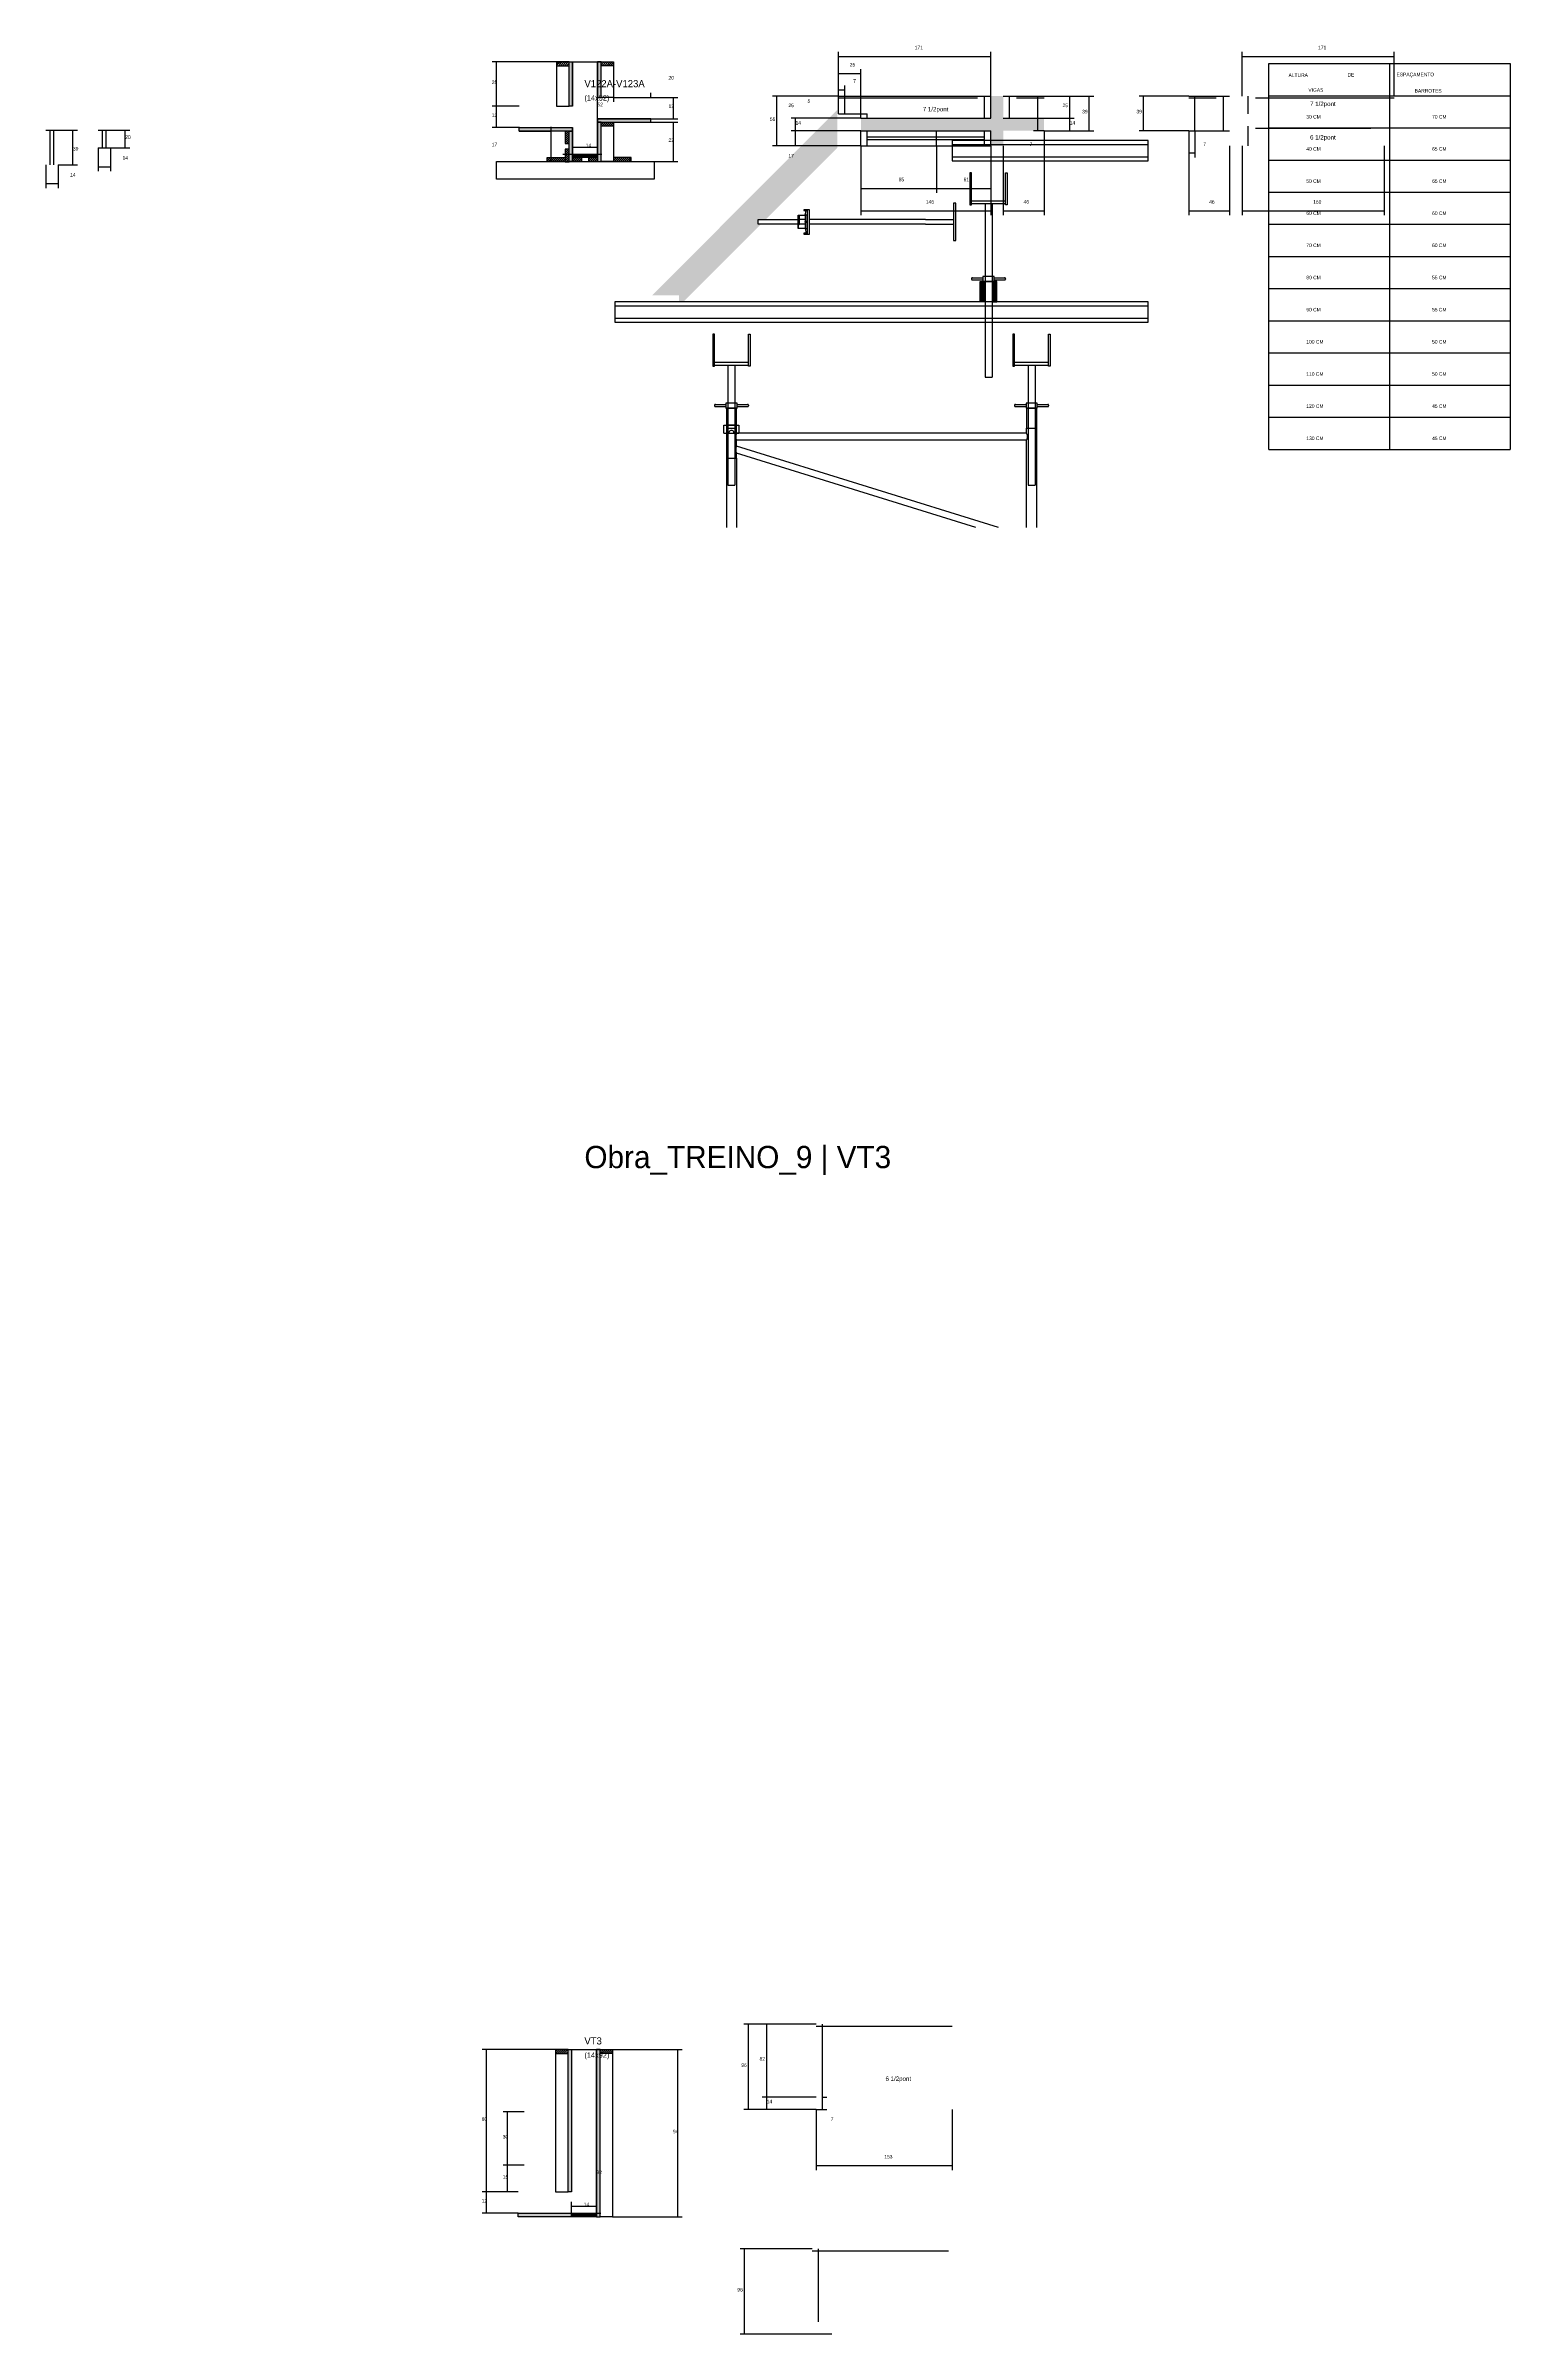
# Model space of a CAD drawing. Header units: metres. Extents: x -2848 to 21926, y -45195 to 1016.
# Drawn here: x 12194 to 13841, y -44321 to -41748 of the extents above; entities that cross this region are included whole.
import ezdxf

# ---------------------------------------------------------------- set-up
doc = ezdxf.new("R2010")
doc.units = ezdxf.units.M
for name, color, linetype in [('BARRA DE ANCORAGEM', 7, 'Continuous'), ('COTA', 4, 'Continuous'), ('Cota Seção (2x)', 4, 'Continuous'), ('Demarcação 2', 254, 'Continuous'), ('Escoras', 2, 'Continuous'), ('Forcador', 251, 'Continuous'), ('GARFOS', 7, 'Continuous'), ('Hachura', 253, 'Continuous'), ('LABEL_ID', 3, 'Continuous'), ('Madeira', 126, 'Continuous'), ('NOMENCLATURA', 7, 'Continuous'), ('Painéis', 200, 'Continuous'), ('Perfil Metálico', 251, 'Continuous'), ('SARR_2.2x7', 40, 'Continuous'), ('SARR_EDITAR', 141, 'Continuous'), ('Texto Seção', 7, 'Continuous')]:
    doc.layers.add(name, color=color, linetype=linetype)

msp = doc.modelspace()

# ---------------------------------------------------------------- hatches: boundary and pattern name
at = {"layer": 'COTA'}
h = msp.add_hatch(dxfattribs=at)
h.set_pattern_fill('AR-CONC', scale=0.03)
h.paths.add_polyline_path([(13110.9, -41829.9), (13110.9, -41843.9), (13256.9, -41843.9), (13256.9, -41860.9), (13270.9, -41860.9), (13270.9, -41843.9), (13316.9, -41843.9), (13316.9, -41829.9), (13270.9, -41829.9), (13270.9, -41804.9), (13256.9, -41804.9), (13256.9, -41829.9)])
at = {"layer": 'Demarcação 2'}
h = msp.add_hatch(color=8, dxfattribs=at)
h.dxf.hatch_style = 1
h.paths.add_polyline_path([(13084.6, -41862.8), (13084.6, -41820.3), (12876.2, -42028.8), (12906.2, -42028.8), (12906.2, -42036.3), (12911.1, -42036.3), (12998.9, -41948.6), (12995.2, -41948.6), (12995.2, -41944.1), (13003.3, -41944.1)])
at = {"layer": 'Hachura'}
h = msp.add_hatch(dxfattribs=at)
h.set_pattern_fill('ANSI31', scale=0.5)
h.paths.add_polyline_path([(12782.7, -41770.8), (12782.7, -41766.4), (12782.7, -41766.4), (12768.7, -41766.4), (12768.7, -41766.4), (12768.7, -41770.8), (12768.7, -41770.8), (12782.7, -41770.8)])
h = msp.add_hatch(color=8, dxfattribs=at)
h.dxf.hatch_style = 1
h.paths.add_polyline_path([(12782.7, -41766.4), (12786.7, -41766.4), (12786.7, -41816.4), (12782.7, -41816.4)])
h = msp.add_hatch(color=8, dxfattribs=at)
h.dxf.hatch_style = 1
h.paths.add_polyline_path([(12818.7, -41766.4), (12814.7, -41766.4), (12814.7, -41766.4), (12814.7, -41806.4), (12814.7, -41806.4), (12818.7, -41806.4), (12818.7, -41806.4), (12818.7, -41766.4)])
h = msp.add_hatch(dxfattribs=at)
h.set_pattern_fill('ANSI31', scale=0.5)
h.paths.add_polyline_path([(12818.7, -41770.8), (12818.7, -41766.4), (12818.7, -41766.4), (12832.7, -41766.4), (12832.7, -41766.4), (12832.7, -41770.8), (12832.7, -41770.8), (12818.7, -41770.8)])
h = msp.add_hatch(color=8, dxfattribs=at)
h.dxf.hatch_style = 1
h.paths.add_polyline_path([(12726.7, -41844.4), (12726.7, -41840.4), (12726.7, -41840.4), (12786.7, -41840.4), (12786.7, -41840.4), (12786.7, -41844.4), (12786.7, -41844.4), (12726.7, -41844.4)])
h = msp.add_hatch(dxfattribs=at)
h.set_pattern_fill('ANSI31', scale=0.5)
h.paths.add_polyline_path([(12778.3, -41858.4), (12782.7, -41858.4), (12782.7, -41858.4), (12782.7, -41844.4), (12782.7, -41844.4), (12778.3, -41844.4), (12778.3, -41844.4), (12778.3, -41858.4)])
h = msp.add_hatch(color=8, dxfattribs=at)
h.dxf.hatch_style = 1
h.paths.add_polyline_path([(12782.7, -41844.4), (12786.7, -41844.4), (12786.7, -41870.4), (12786.7, -41878.4), (12782.7, -41878.4)])
h = msp.add_hatch(color=8, dxfattribs=at)
h.dxf.hatch_style = 1
h.paths.add_polyline_path([(12874.7, -41834.4), (12874.7, -41830.4), (12874.7, -41830.4), (12814.7, -41830.4), (12814.7, -41830.4), (12814.7, -41834.4), (12814.7, -41834.4), (12874.7, -41834.4)])
h = msp.add_hatch(color=8, dxfattribs=at)
h.dxf.hatch_style = 1
h.paths.add_polyline_path([(12818.7, -41834.4), (12814.7, -41834.4), (12814.7, -41834.4), (12814.7, -41870.4), (12814.7, -41870.4), (12814.7, -41878.4), (12814.7, -41878.4), (12818.7, -41878.4), (12818.7, -41878.4), (12818.7, -41834.4)])
h = msp.add_hatch(dxfattribs=at)
h.set_pattern_fill('ANSI31', scale=0.5)
h.paths.add_polyline_path([(12818.7, -41838.8), (12818.7, -41834.4), (12818.7, -41834.4), (12832.7, -41834.4), (12832.7, -41834.4), (12832.7, -41838.8), (12832.7, -41838.8), (12818.7, -41838.8)])
h = msp.add_hatch(dxfattribs=at)
h.set_pattern_fill('ANSI31', scale=0.5)
h.paths.add_polyline_path([(12758.3, -41878.4), (12758.3, -41874), (12758.3, -41874), (12778.3, -41874), (12778.3, -41874), (12778.3, -41878.4), (12778.3, -41878.4), (12758.3, -41878.4)])
h = msp.add_hatch(dxfattribs=at)
h.set_pattern_fill('ANSI31', scale=0.5)
h.paths.add_polyline_path([(12778.3, -41878.7), (12782.7, -41878.7), (12782.7, -41878.7), (12782.7, -41864.7), (12782.7, -41864.7), (12778.3, -41864.7), (12778.3, -41864.7), (12778.3, -41878.7)])
h = msp.add_hatch(color=8, dxfattribs=at)
h.dxf.hatch_style = 1
h.paths.add_polyline_path([(12786.7, -41874), (12786.7, -41870.4), (12786.7, -41870.4), (12814.7, -41870.4), (12814.7, -41870.4), (12814.7, -41874), (12814.7, -41874), (12786.7, -41874)])
h = msp.add_hatch(dxfattribs=at)
h.set_pattern_fill('ANSI31', scale=0.5)
h.paths.add_polyline_path([(12786.7, -41878.4), (12786.7, -41874), (12786.7, -41874), (12796.7, -41874), (12796.7, -41874), (12796.7, -41878.4), (12796.7, -41878.4), (12786.7, -41878.4)])
h = msp.add_hatch(dxfattribs=at)
h.set_pattern_fill('ANSI31', scale=0.5)
h.paths.add_polyline_path([(12814.7, -41878.4), (12814.7, -41874), (12814.7, -41874), (12804.7, -41874), (12804.7, -41874), (12804.7, -41878.4), (12804.7, -41878.4), (12814.7, -41878.4)])
h = msp.add_hatch(dxfattribs=at)
h.set_pattern_fill('ANSI31', scale=0.5)
h.paths.add_polyline_path([(12852.7, -41878.4), (12852.7, -41874), (12852.7, -41874), (12832.7, -41874), (12832.7, -41874), (12832.7, -41878.4), (12832.7, -41878.4), (12852.7, -41878.4)])
h = msp.add_hatch(dxfattribs=at)
h.set_pattern_fill('ANSI31', scale=0.5)
h.paths.add_polyline_path([(12781.6, -44005.2), (12781.6, -44000.8), (12781.6, -44000.8), (12767.6, -44000.8), (12767.6, -44000.8), (12767.6, -44005.2), (12767.6, -44005.2), (12781.6, -44005.2)])
h = msp.add_hatch(color=8, dxfattribs=at)
h.dxf.hatch_style = 1
h.paths.add_polyline_path([(12781.6, -44000.8), (12785.6, -44000.8), (12785.6, -44000.8), (12785.6, -44160.8), (12785.6, -44160.8), (12781.6, -44160.8), (12781.6, -44160.8), (12781.6, -44000.8)])
h = msp.add_hatch(color=8, dxfattribs=at)
h.dxf.hatch_style = 1
h.paths.add_polyline_path([(12813.6, -44000.8), (12817.6, -44000.8), (12817.6, -44000.8), (12817.6, -44188.8), (12817.6, -44188.8), (12813.6, -44188.8), (12813.6, -44188.8), (12813.6, -44000.8)])
h = msp.add_hatch(dxfattribs=at)
h.set_pattern_fill('ANSI31', scale=0.5)
h.paths.add_polyline_path([(12817.6, -44005.2), (12817.6, -44000.8), (12817.6, -44000.8), (12831.6, -44000.8), (12831.6, -44000.8), (12831.6, -44005.2), (12831.6, -44005.2), (12817.6, -44005.2)])
h = msp.add_hatch(color=8, dxfattribs=at)
h.dxf.hatch_style = 1
h.paths.add_polyline_path([(12725.6, -44188.8), (12725.6, -44184.8), (12725.6, -44184.8), (12785.6, -44184.8), (12785.6, -44184.8), (12785.6, -44188.8), (12785.6, -44188.8), (12725.6, -44188.8)])
h = msp.add_hatch(color=8, dxfattribs=at)
h.dxf.hatch_style = 1
h.paths.add_polyline_path([(12785.6, -44188.8), (12785.6, -44184.8), (12785.6, -44184.8), (12813.6, -44184.8), (12813.6, -44184.8), (12813.6, -44188.8), (12813.6, -44188.8), (12785.6, -44188.8)])
at = {"layer": 'Perfil Metálico'}
h = msp.add_hatch(color=8, dxfattribs=at)
h.dxf.hatch_style = 1
h.paths.add_polyline_path([(13245, -42036.3), (13249.5, -42036.3), (13249.5, -42013.5), (13245, -42013.5)])
h = msp.add_hatch(color=8, dxfattribs=at)
h.dxf.hatch_style = 1
h.paths.add_polyline_path([(13259.4, -42036.3), (13263.9, -42036.3), (13263.9, -42013.5), (13259.4, -42013.5)])

# ---------------------------------------------------------------- linework, layer by layer
at = {"layer": 'BARRA DE ANCORAGEM'}
for p, q in [((13040.4, -41950.4), (13040.2, -41950.9)), ((13040.2, -41950.9), (13040.2, -41951.4)), ((13040.2, -41951.4), (13040.2, -41952)), ((13040.2, -41952), (13040.4, -41952.5)), ((13040.7, -41949.9), (13040.4, -41950.4)), ((13040.4, -41952.5), (13040.7, -41952.9)), ((13041, -41949.5), (13040.7, -41949.9)), ((13040.7, -41952.9), (13041, -41953.3)), ((13041.5, -41949.2), (13041, -41949.5)), ((13041, -41953.3), (13041.5, -41953.6)), ((13041.9, -41949), (13041.5, -41949.2)), ((13041.5, -41953.6), (13041.9, -41953.9)), ((13048.1, -41938.8), (13049.2, -41933.5)), ((13048.1, -41953.9), (13049.2, -41959.2)), ((13050.4, -41932.7), (13050.4, -41960)), ((13084.6, -41943.7), (13053.1, -41943.7)), ((13084.6, -41949), (13053.1, -41949)), ((13183.6, -41943.7), (13084.6, -41943.7)), ((13183.6, -41949), (13084.6, -41949)), ((13183.6, -41943.7), (13215.2, -41943.7)), ((13183.6, -41949), (13215.2, -41949))]:
    msp.add_line(p, q, dxfattribs=at)
for points in [[(13217.6, -41967.2), (13217.6, -41925.5), (13215.2, -41925.5), (13215.2, -41967.2)], [(13040.2, -41944.1), (12995.2, -41944.1), (12995.2, -41948.6), (13040.2, -41948.6)], [(13050.4, -41932.7), (13046.8, -41932.7), (13046.8, -41933.5), (13050.4, -41933.5)], [(13050.4, -41938.8), (13048.1, -41938.8), (13048.1, -41953.9), (13050.4, -41953.9)], [(13053.1, -41960), (13053.1, -41932.7), (13050.4, -41932.7), (13050.4, -41960)], [(13050.4, -41959.2), (13046.8, -41959.2), (13046.8, -41960), (13050.4, -41960)]]:
    msp.add_lwpolyline(points, close=True, dxfattribs=at)
for points in [[(13048.1, -41953.9), (13040.2, -41953.9), (13040.2, -41938.8), (13048.1, -41938.8)], [(13048.1, -41943.7), (13041.9, -41943.7), (13041.9, -41938.8)], [(13048.1, -41949), (13041.9, -41949), (13041.9, -41943.7)], [(13048.1, -41946.8), (13050.4, -41946.8), (13050.4, -41945.9), (13048.1, -41945.9), (13048.1, -41946.8), (13048.1, -41945.9)]]:
    msp.add_lwpolyline(points, dxfattribs=at)
at = {"layer": 'COTA'}
for p, q in [((12768.7, -41766.4), (12696.3, -41766.4)), ((12701.3, -41816.4), (12701.3, -41766.4)), ((12832.7, -41766.4), (12832.7, -41811.4)), ((13085.9, -41804.9), (13085.9, -41755.4)), ((13085.9, -41760.4), (13256.9, -41760.4)), ((13256.9, -41804.9), (13256.9, -41755.4)), ((13539.5, -41804.9), (13539.5, -41755.4)), ((13539.5, -41760.4), (13710.5, -41760.4)), ((13710.5, -41804.9), (13710.5, -41755.4)), ((13085.9, -41804.9), (13085.9, -41774.7)), ((13085.9, -41779.7), (13110.9, -41779.7)), ((13085.9, -41804.9), (13085.9, -41792.9)), ((13085.9, -41797.9), (13092.9, -41797.9)), ((13092.9, -41804.9), (13092.9, -41792.9)), ((13110.9, -41824.9), (13110.9, -41774.7)), ((12726.7, -41816.4), (12696.3, -41816.4)), ((12726.7, -41816.4), (12696.3, -41816.4)), ((12701.3, -41840.4), (12701.3, -41816.4)), ((12832.7, -41806.4), (12874.7, -41806.4)), ((12874.7, -41806.4), (12874.7, -41801.4)), ((12874.7, -41806.4), (12905.1, -41806.4)), ((12900.1, -41830.4), (12900.1, -41806.4)), ((13085.9, -41804.9), (13011.5, -41804.9)), ((13016.5, -41860.9), (13016.5, -41804.9)), ((13085.9, -41804.9), (13085.9, -41799.9)), ((13085.9, -41804.9), (13110.9, -41804.9)), ((13085.9, -41824.9), (13085.9, -41819.9)), ((13085.9, -41824.9), (13110.9, -41824.9)), ((13110.9, -41829.9), (13110.9, -41799.9)), ((13110.9, -41829.9), (13110.9, -41819.9)), ((13316.9, -41804.9), (13350.7, -41804.9)), ((13316.9, -41804.9), (13372.7, -41804.9)), ((13345.7, -41829.9), (13345.7, -41804.9)), ((13367.7, -41843.9), (13367.7, -41804.9)), ((13479.5, -41804.9), (13423.8, -41804.9)), ((13428.8, -41843.9), (13428.8, -41804.9)), ((12208.3, -41843.1), (12229.9, -41843.1)), ((12224.9, -41882.1), (12224.9, -41843.1)), ((12267.2, -41843.1), (12288.7, -41843.1)), ((12283.7, -41863.1), (12283.7, -41843.1)), ((12726.7, -41840.4), (12696.3, -41840.4)), ((12726.7, -41844.4), (12726.7, -41839.4)), ((12726.7, -41844.4), (12762.7, -41844.4)), ((12762.7, -41878.4), (12762.7, -41839.4)), ((12874.7, -41830.4), (12905.1, -41830.4)), ((12874.7, -41834.4), (12905.1, -41834.4)), ((12900.1, -41878.4), (12900.1, -41834.4)), ((13110.9, -41829.9), (13032.4, -41829.9)), ((13110.9, -41843.9), (13032.4, -41843.9)), ((13110.9, -41843.9), (13032.4, -41843.9)), ((13037.4, -41843.9), (13037.4, -41829.9)), ((13037.4, -41860.9), (13037.4, -41843.9)), ((13316.9, -41843.9), (13304.9, -41843.9)), ((13309.9, -41843.9), (13309.9, -41829.9)), ((13309.9, -41829.9), (13314.9, -41829.9)), ((13316.9, -41829.9), (13350.7, -41829.9)), ((13316.9, -41829.9), (13350.7, -41829.9)), ((13316.9, -41843.9), (13350.7, -41843.9)), ((13316.9, -41843.9), (13372.7, -41843.9)), ((13316.9, -41843.9), (13316.9, -41938.9)), ((13345.7, -41843.9), (13345.7, -41829.9)), ((13479.5, -41843.9), (13423.8, -41843.9)), ((13479.5, -41843.9), (13479.5, -41938.9)), ((13479.5, -41843.9), (13479.5, -41873.9)), ((13486.5, -41843.9), (13486.5, -41873.9)), ((12253.2, -41863.1), (12253.2, -41889.4)), ((12267.2, -41863.1), (12288.7, -41863.1)), ((12267.2, -41863.1), (12267.2, -41889.4)), ((13110.9, -41860.9), (13011.5, -41860.9)), ((13110.9, -41860.9), (13032.4, -41860.9)), ((13110.9, -41860.9), (13110.9, -41913.7)), ((13110.9, -41860.9), (13110.9, -41938.9)), ((13195.9, -41860.9), (13195.9, -41913.7)), ((13195.9, -41860.9), (13195.9, -41913.7)), ((13256.9, -41860.9), (13256.9, -41913.7)), ((13256.9, -41860.9), (13256.9, -41938.9)), ((13270.9, -41860.9), (13270.9, -41938.9)), ((13479.5, -41868.9), (13486.5, -41868.9)), ((13525.5, -41860.9), (13525.5, -41938.9)), ((13539.5, -41860.9), (13539.5, -41938.9)), ((13699.5, -41860.9), (13699.5, -41938.9)), ((12194.3, -41882.1), (12194.3, -41908.4)), ((12208.3, -41882.1), (12229.9, -41882.1)), ((12208.3, -41882.1), (12208.3, -41908.4)), ((12253.2, -41884.4), (12267.2, -41884.4)), ((12842.2, -41878.4), (12905.1, -41878.4)), ((12194.3, -41903.4), (12208.3, -41903.4)), ((13110.9, -41908.7), (13195.9, -41908.7)), ((13195.9, -41908.7), (13256.9, -41908.7)), ((13110.9, -41933.9), (13256.9, -41933.9)), ((13270.9, -41933.9), (13316.9, -41933.9)), ((13479.5, -41933.9), (13525.5, -41933.9)), ((13539.5, -41933.9), (13699.5, -41933.9)), ((13060.7, -43972.2), (12979.4, -43972.2)), ((12984.4, -44068.2), (12984.4, -43972.2)), ((13060.7, -43972.2), (13000, -43972.2)), ((13005, -44054.2), (13005, -43972.2)), ((12767.6, -44000.8), (12685, -44000.8)), ((12690, -44160.8), (12690, -44000.8)), ((12831.6, -44000.8), (12910, -44000.8)), ((12905, -44188.8), (12905, -44000.8)), ((13060.7, -44054.2), (13000, -44054.2)), ((13060.7, -44054.2), (13000, -44054.2)), ((13005, -44068.2), (13005, -44054.2)), ((13067.7, -44068.2), (13067.7, -44054.2)), ((13067.7, -44054.2), (13072.7, -44054.2)), ((12732.3, -44070.7), (12708.7, -44070.7)), ((12713.7, -44130.8), (12713.7, -44070.7)), ((13060.7, -44068.2), (12979.4, -44068.2)), ((13060.7, -44068.2), (13000, -44068.2)), ((13060.7, -44068.2), (13060.7, -44136.1)), ((13060.7, -44068.2), (13072.7, -44068.2)), ((13213.7, -44068.2), (13213.7, -44136.1)), ((12732.3, -44130.8), (12708.7, -44130.8)), ((12732.3, -44130.8), (12708.7, -44130.8)), ((12713.7, -44160.8), (12713.7, -44130.8)), ((13060.7, -44131.1), (13213.7, -44131.1)), ((12725.6, -44160.8), (12685, -44160.8)), ((12725.6, -44160.8), (12685, -44160.8)), ((12690, -44184.8), (12690, -44160.8)), ((12725.6, -44160.8), (12708.7, -44160.8)), ((12725.6, -44184.8), (12685, -44184.8)), ((12831.6, -44188.8), (12910, -44188.8)), ((13056.3, -44224.7), (12975, -44224.7)), ((12980, -44320.7), (12980, -44224.7)), ((13078.3, -44320.7), (12975, -44320.7))]:
    msp.add_line(p, q, dxfattribs=at)
at = {"layer": 'Cota Seção (2x)'}
for p, q in [((12775.7, -41766.4), (12819.7, -41766.4)), ((12814.7, -41870.4), (12814.7, -41766.4)), ((12775.7, -41870.4), (12819.7, -41870.4)), ((12786.7, -41878.4), (12786.7, -41857.4)), ((12786.7, -41862.4), (12814.7, -41862.4)), ((12814.7, -41878.4), (12814.7, -41857.4)), ((12774.6, -44000.8), (12818.6, -44000.8)), ((12813.6, -44184.8), (12813.6, -44000.8)), ((12774.6, -44184.8), (12818.6, -44184.8)), ((12785.6, -44184.8), (12785.6, -44171.8)), ((12785.6, -44176.8), (12813.6, -44176.8)), ((12813.6, -44184.8), (12813.6, -44171.8))]:
    msp.add_line(p, q, dxfattribs=at)
at = {"layer": 'Escoras'}
for p, q in [((13260.1, -42013.5), (13248.8, -42013.5)), ((12959.8, -42155.9), (12959.8, -42290)), ((12971, -42155.9), (12959.8, -42155.9)), ((12971, -42178.4), (12971, -42155.9)), ((13308.5, -42155.9), (13297.3, -42155.9)), ((13297.3, -42155.9), (13297.3, -42178.4)), ((13308.5, -42155.9), (13308.5, -42290)), ((12956.9, -42175), (12973.8, -42175)), ((12956.9, -42183.8), (12956.9, -42175)), ((12956.9, -42183.8), (12962.5, -42183.8)), ((12959.8, -42178.4), (12971, -42178.4)), ((12969.3, -42175), (12961.4, -42175)), ((12969.3, -42184.1), (12961.4, -42184.1)), ((12962.6, -42183), (12962.5, -42183.8)), ((12962.9, -42182.3), (12962.6, -42183)), ((12963.3, -42181.7), (12962.9, -42182.3)), ((12963.9, -42181.3), (12963.3, -42181.7)), ((12964.6, -42181), (12963.9, -42181.3)), ((12965.4, -42180.9), (12964.6, -42181)), ((12966.1, -42181), (12965.4, -42180.9)), ((12966.8, -42181.3), (12966.1, -42181)), ((12967.5, -42181.7), (12966.8, -42181.3)), ((12967.9, -42182.3), (12967.5, -42181.7)), ((12968.2, -42183), (12967.9, -42182.3)), ((12968.3, -42183.8), (12968.2, -42183)), ((12968.3, -42183.8), (12973.8, -42183.8)), ((12970.5, -42185.2), (12970.3, -42185.9)), ((12970.7, -42184.6), (12970.5, -42185.2)), ((12971, -42184), (12970.7, -42184.6)), ((12971, -42184), (12971, -42178.4)), ((13297.3, -42184), (12971, -42184)), ((12973.8, -42175), (12973.8, -42183.8)), ((13297.3, -42178.4), (13308.5, -42178.4)), ((13297.3, -42184), (13297.3, -42178.4)), ((13297.5, -42184.6), (13297.3, -42184)), ((13297.8, -42185.2), (13297.5, -42184.6)), ((13297.9, -42185.9), (13297.8, -42185.2)), ((12970.2, -42186.5), (12970.1, -42187.2)), ((12970.1, -42187.2), (12970.1, -42187.8)), ((12970.1, -42187.8), (12970.1, -42188.5)), ((12970.1, -42188.5), (12970.2, -42189.2)), ((12970.2, -42200.8), (12970.1, -42201.5)), ((12970.1, -42201.5), (12970.1, -42202.3)), ((12970.1, -42202.3), (12970.1, -42203)), ((12970.1, -42203), (12970.2, -42203.7)), ((12970.3, -42185.9), (12970.2, -42186.5)), ((12970.2, -42189.2), (12970.3, -42189.8)), ((12970.3, -42200.1), (12970.2, -42200.8)), ((12970.2, -42203.7), (12970.3, -42204.4)), ((12970.3, -42189.8), (12970.5, -42190.5)), ((12970.5, -42199.4), (12970.3, -42200.1)), ((12970.3, -42204.4), (12970.5, -42205.2)), ((12970.5, -42190.5), (12970.7, -42191.1)), ((12970.7, -42198.7), (12970.5, -42199.4)), ((12970.5, -42205.2), (12970.7, -42205.8)), ((12970.7, -42191.1), (12971, -42191.7)), ((12971, -42198), (12970.7, -42198.7)), ((12970.7, -42205.8), (12971, -42206.5)), ((13297.3, -42191.7), (12971, -42191.7)), ((12971, -42198), (12971, -42191.7)), ((13265.8, -42290), (12971, -42198.5)), ((13240, -42290), (12971, -42206.5)), ((12971, -42212.1), (12971, -42206.5)), ((13297.3, -42191.7), (13297.5, -42191.1)), ((13297.3, -42290), (13297.3, -42191.7)), ((13297.5, -42191.1), (13297.8, -42190.5)), ((13297.8, -42190.5), (13297.9, -42189.8)), ((13298.1, -42186.5), (13297.9, -42185.9)), ((13297.9, -42189.8), (13298.1, -42189.2)), ((13298.1, -42187.2), (13298.1, -42186.5)), ((13298.2, -42187.8), (13298.1, -42187.2)), ((13298.1, -42188.5), (13298.2, -42187.8)), ((13298.1, -42189.2), (13298.1, -42188.5)), ((12959.8, -42212.1), (12971, -42212.1)), ((12971, -42212.1), (12971, -42290))]:
    msp.add_line(p, q, dxfattribs=at)
at = {"layer": 'Forcador'}
for p, q in [((13235.3, -41922.6), (13273.6, -41922.6)), ((13235.3, -41925.8), (13273.6, -41925.8)), ((13250.5, -41925.8), (13250.5, -42036.3)), ((13258.4, -41925.8), (13258.4, -42036.3)), ((13235.4, -42009.8), (13235.3, -42009.9)), ((13235.3, -42009.9), (13235.3, -42010)), ((13235.3, -42010), (13235.3, -42010.2)), ((13235.3, -42010.2), (13235.3, -42010.6)), ((13235.3, -42010.6), (13235.3, -42010.8)), ((13235.3, -42010.8), (13235.3, -42010.9)), ((13235.3, -42010.9), (13235.4, -42011)), ((13235.5, -42009.6), (13235.4, -42009.7)), ((13235.4, -42009.7), (13235.4, -42009.8)), ((13235.4, -42011), (13235.4, -42011.1)), ((13235.4, -42011.1), (13235.5, -42011.2)), ((13235.6, -42009.5), (13235.5, -42009.6)), ((13235.5, -42011.2), (13235.6, -42011.3)), ((13235.7, -42009.4), (13235.6, -42009.5)), ((13235.6, -42011.3), (13235.7, -42011.4)), ((13235.8, -42009.3), (13235.7, -42009.4)), ((13235.7, -42011.4), (13235.8, -42011.5)), ((13235.9, -42009.2), (13235.8, -42009.3)), ((13235.8, -42011.5), (13235.9, -42011.6)), ((13236.1, -42009.2), (13235.9, -42009.2)), ((13235.9, -42011.6), (13236.1, -42011.6)), ((13236.2, -42009.2), (13236.1, -42009.2)), ((13236.1, -42011.6), (13236.2, -42011.6)), ((13236.3, -42009.2), (13236.2, -42009.2)), ((13236.2, -42011.6), (13236.3, -42011.6)), ((13236.3, -42009.2), (13248.1, -42009.2)), ((13236.3, -42011.6), (13248.1, -42011.6)), ((13260.7, -42009.2), (13272.5, -42009.2)), ((13260.7, -42011.6), (13272.5, -42011.6)), ((13272.7, -42009.2), (13272.5, -42009.2)), ((13272.5, -42011.6), (13272.7, -42011.6)), ((13272.8, -42009.2), (13272.7, -42009.2)), ((13272.7, -42011.6), (13272.8, -42011.6)), ((13272.9, -42009.2), (13272.8, -42009.2)), ((13272.8, -42011.6), (13272.9, -42011.6)), ((13273.1, -42009.3), (13272.9, -42009.2)), ((13272.9, -42011.6), (13273.1, -42011.5)), ((13273.2, -42009.4), (13273.1, -42009.3)), ((13273.1, -42011.5), (13273.2, -42011.4)), ((13273.3, -42009.5), (13273.2, -42009.4)), ((13273.2, -42011.4), (13273.3, -42011.3)), ((13273.4, -42009.6), (13273.3, -42009.5)), ((13273.3, -42011.3), (13273.4, -42011.2)), ((13273.4, -42009.7), (13273.4, -42009.6)), ((13273.5, -42009.8), (13273.4, -42009.7)), ((13273.4, -42011.1), (13273.5, -42011)), ((13273.4, -42011.2), (13273.4, -42011.1)), ((13273.5, -42009.9), (13273.5, -42009.8)), ((13273.6, -42010), (13273.5, -42009.9)), ((13273.5, -42010.9), (13273.6, -42010.8)), ((13273.5, -42011), (13273.5, -42010.9)), ((13273.6, -42010.2), (13273.6, -42010)), ((13273.6, -42010.2), (13273.6, -42010.6)), ((13273.6, -42010.8), (13273.6, -42010.6)), ((13250.5, -42036.3), (13250.5, -42059.1)), ((13258.4, -42036.3), (13258.4, -42059.1)), ((13250.5, -42059.1), (13250.5, -42120.8)), ((13258.4, -42059.1), (13258.4, -42120.8)), ((12946.3, -42104.1), (12984.5, -42104.1)), ((12946.3, -42107.3), (12984.5, -42107.3)), ((12961.4, -42107.3), (12961.4, -42242.3)), ((12969.3, -42107.3), (12969.3, -42242.3)), ((13283.8, -42104.1), (13322, -42104.1)), ((13283.8, -42107.3), (13322, -42107.3)), ((13298.9, -42107.3), (13298.9, -42242.3)), ((13306.8, -42107.3), (13306.8, -42242.3)), ((13250.5, -42120.8), (13258.4, -42120.8)), ((12946.4, -42152), (12946.3, -42152.1)), ((12946.3, -42152.1), (12946.3, -42152.3)), ((12946.3, -42152.3), (12946.3, -42152.4)), ((12946.3, -42152.4), (12946.3, -42152.5)), ((12946.3, -42152.5), (12946.3, -42153)), ((12946.3, -42153), (12946.3, -42153.1)), ((12946.3, -42153.1), (12946.3, -42153.2)), ((12946.3, -42153.2), (12946.3, -42153.4)), ((12946.3, -42153.4), (12946.4, -42153.5)), ((12946.5, -42151.9), (12946.4, -42152)), ((12946.4, -42153.5), (12946.5, -42153.6)), ((12946.6, -42151.8), (12946.5, -42151.9)), ((12946.5, -42153.6), (12946.6, -42153.7)), ((12946.7, -42151.7), (12946.6, -42151.8)), ((12946.6, -42153.7), (12946.7, -42153.8)), ((12946.8, -42151.6), (12946.7, -42151.7)), ((12946.7, -42153.8), (12946.8, -42153.9)), ((12946.9, -42151.6), (12946.8, -42151.6)), ((12946.8, -42153.9), (12946.9, -42153.9)), ((12947, -42151.5), (12946.9, -42151.6)), ((12946.9, -42153.9), (12947, -42154)), ((12947.1, -42151.5), (12947, -42151.5)), ((12947, -42154), (12947.1, -42154)), ((12947.3, -42151.5), (12947.1, -42151.5)), ((12947.1, -42154), (12947.3, -42154)), ((12947.3, -42151.5), (12959.1, -42151.5)), ((12947.3, -42154), (12959.1, -42154)), ((12971.7, -42151.5), (12983.5, -42151.5)), ((12971.7, -42154), (12983.5, -42154)), ((12983.6, -42151.5), (12983.5, -42151.5)), ((12983.5, -42154), (12983.6, -42154)), ((12983.8, -42151.5), (12983.6, -42151.5)), ((12983.6, -42154), (12983.8, -42154)), ((12983.9, -42151.6), (12983.8, -42151.5)), ((12983.8, -42154), (12983.9, -42153.9)), ((12984, -42151.6), (12983.9, -42151.6)), ((12983.9, -42153.9), (12984, -42153.9)), ((12984.1, -42151.7), (12984, -42151.6)), ((12984, -42153.9), (12984.1, -42153.8)), ((12984.2, -42151.8), (12984.1, -42151.7)), ((12984.1, -42153.8), (12984.2, -42153.7)), ((12984.3, -42151.9), (12984.2, -42151.8)), ((12984.2, -42153.7), (12984.3, -42153.6)), ((12984.4, -42152), (12984.3, -42151.9)), ((12984.3, -42153.6), (12984.4, -42153.5)), ((12984.4, -42152.1), (12984.4, -42152)), ((12984.5, -42152.3), (12984.4, -42152.1)), ((12984.4, -42153.4), (12984.5, -42153.2)), ((12984.4, -42153.5), (12984.4, -42153.4)), ((12984.5, -42152.4), (12984.5, -42152.3)), ((12984.5, -42152.5), (12984.5, -42152.4)), ((12984.5, -42152.5), (12984.5, -42153)), ((12984.5, -42153.1), (12984.5, -42153)), ((12984.5, -42153.2), (12984.5, -42153.1)), ((13283.9, -42152), (13283.8, -42152.1)), ((13283.8, -42152.1), (13283.8, -42152.3)), ((13283.8, -42152.3), (13283.8, -42152.4)), ((13283.8, -42152.4), (13283.8, -42152.5)), ((13283.8, -42152.5), (13283.8, -42153)), ((13283.8, -42153), (13283.8, -42153.1)), ((13283.8, -42153.1), (13283.8, -42153.2)), ((13283.8, -42153.2), (13283.8, -42153.4)), ((13283.8, -42153.4), (13283.9, -42153.5)), ((13284, -42151.9), (13283.9, -42152)), ((13283.9, -42153.5), (13284, -42153.6)), ((13284.1, -42151.8), (13284, -42151.9)), ((13284, -42153.6), (13284.1, -42153.7)), ((13284.2, -42151.7), (13284.1, -42151.8)), ((13284.1, -42153.7), (13284.2, -42153.8)), ((13284.3, -42151.6), (13284.2, -42151.7)), ((13284.2, -42153.8), (13284.3, -42153.9)), ((13284.4, -42151.6), (13284.3, -42151.6)), ((13284.3, -42153.9), (13284.4, -42153.9)), ((13284.5, -42151.5), (13284.4, -42151.6)), ((13284.4, -42153.9), (13284.5, -42154)), ((13284.6, -42151.5), (13284.5, -42151.5)), ((13284.5, -42154), (13284.6, -42154)), ((13284.8, -42151.5), (13284.6, -42151.5)), ((13284.6, -42154), (13284.8, -42154)), ((13284.8, -42151.5), (13296.6, -42151.5)), ((13284.8, -42154), (13296.6, -42154)), ((13309.2, -42151.5), (13321, -42151.5)), ((13309.2, -42154), (13321, -42154)), ((13321.1, -42151.5), (13321, -42151.5)), ((13321, -42154), (13321.1, -42154)), ((13321.3, -42151.5), (13321.1, -42151.5)), ((13321.1, -42154), (13321.3, -42154)), ((13321.4, -42151.6), (13321.3, -42151.5)), ((13321.3, -42154), (13321.4, -42153.9)), ((13321.5, -42151.6), (13321.4, -42151.6)), ((13321.4, -42153.9), (13321.5, -42153.9)), ((13321.6, -42151.7), (13321.5, -42151.6)), ((13321.5, -42153.9), (13321.6, -42153.8)), ((13321.7, -42151.8), (13321.6, -42151.7)), ((13321.6, -42153.8), (13321.7, -42153.7)), ((13321.8, -42151.9), (13321.7, -42151.8)), ((13321.7, -42153.7), (13321.8, -42153.6)), ((13321.9, -42152), (13321.8, -42151.9)), ((13321.8, -42153.6), (13321.9, -42153.5)), ((13321.9, -42152.1), (13321.9, -42152)), ((13322, -42152.3), (13321.9, -42152.1)), ((13321.9, -42153.4), (13322, -42153.2)), ((13321.9, -42153.5), (13321.9, -42153.4)), ((13322, -42152.4), (13322, -42152.3)), ((13322, -42152.5), (13322, -42152.4)), ((13322, -42152.5), (13322, -42153)), ((13322, -42153.1), (13322, -42153)), ((13322, -42153.2), (13322, -42153.1)), ((12961.4, -42242.3), (12969.3, -42242.3)), ((13298.9, -42242.3), (13306.8, -42242.3))]:
    msp.add_line(p, q, dxfattribs=at)
for points in [[(13233.4, -41891.1), (13233.4, -41927.1), (13235.3, -41927.1), (13235.3, -41891.1)], [(13275.5, -41891.1), (13275.5, -41927.1), (13273.6, -41927.1), (13273.6, -41891.1)], [(13248.1, -42007.7), (13248.1, -42013.5), (13260.7, -42013.5), (13260.7, -42007.7)], [(12944.3, -42072.6), (12944.3, -42108.6), (12946.3, -42108.6), (12946.3, -42072.6)], [(12986.4, -42072.6), (12986.4, -42108.6), (12984.5, -42108.6), (12984.5, -42072.6)], [(13281.8, -42072.6), (13281.8, -42108.6), (13283.8, -42108.6), (13283.8, -42072.6)], [(13323.9, -42072.6), (13323.9, -42108.6), (13322, -42108.6), (13322, -42072.6)], [(12959.1, -42150), (12959.1, -42155.9), (12971.7, -42155.9), (12971.7, -42150)], [(13296.6, -42150), (13296.6, -42155.9), (13309.2, -42155.9), (13309.2, -42150)]]:
    msp.add_lwpolyline(points, close=True, dxfattribs=at)
at = {"layer": 'GARFOS'}
for p, q in [((13569.6, -42202.1), (13569.6, -41768.5)), ((13569.6, -41768.5), (13841.1, -41768.5)), ((13705.3, -41768.5), (13705.3, -42202.1)), ((13841.1, -41768.5), (13841.1, -42202.1)), ((13569.6, -41804.6), (13841.1, -41804.6)), ((13569.6, -41840.7), (13841.1, -41840.7)), ((13569.6, -41876.9), (13841.1, -41876.9)), ((13569.6, -41913), (13841.1, -41913)), ((13569.6, -41949.1), (13841.1, -41949.1)), ((13569.6, -41985.3), (13841.1, -41985.3)), ((13569.6, -42021.4), (13841.1, -42021.4)), ((13569.6, -42057.6), (13841.1, -42057.6)), ((13569.6, -42093.7), (13841.1, -42093.7)), ((13569.6, -42129.8), (13841.1, -42129.8)), ((13569.6, -42166), (13841.1, -42166)), ((13569.6, -42202.1), (13841.1, -42202.1))]:
    msp.add_line(p, q, dxfattribs=at)
at = {"layer": 'Madeira'}
for points in [[(12782.7, -41770.8), (12782.7, -41766.4), (12768.7, -41766.4), (12768.7, -41770.8)], [(12782.7, -41766.4), (12768.7, -41766.4), (12768.7, -41816.4), (12782.7, -41816.4)], [(12818.7, -41770.8), (12818.7, -41766.4), (12832.7, -41766.4), (12832.7, -41770.8)], [(12818.7, -41766.4), (12832.7, -41766.4), (12832.7, -41806.4), (12818.7, -41806.4)], [(12778.3, -41858.4), (12782.7, -41858.4), (12782.7, -41844.4), (12778.3, -41844.4)], [(12818.7, -41838.8), (12818.7, -41834.4), (12832.7, -41834.4), (12832.7, -41838.8)], [(12818.7, -41834.4), (12832.7, -41834.4), (12832.7, -41878.4), (12818.7, -41878.4)], [(12758.3, -41878.4), (12758.3, -41874), (12778.3, -41874), (12778.3, -41878.4)], [(12778.3, -41878.7), (12782.7, -41878.7), (12782.7, -41864.7), (12778.3, -41864.7)], [(12786.7, -41878.4), (12786.7, -41874), (12796.7, -41874), (12796.7, -41878.4)], [(12814.7, -41878.4), (12814.7, -41874), (12804.7, -41874), (12804.7, -41878.4)], [(12852.7, -41878.4), (12852.7, -41874), (12832.7, -41874), (12832.7, -41878.4)], [(12878.6, -41898.4), (12701, -41898.4), (12701, -41878.4), (12878.6, -41878.4)], [(12781.6, -44005.2), (12781.6, -44000.8), (12767.6, -44000.8), (12767.6, -44005.2)], [(12781.6, -44000.8), (12767.6, -44000.8), (12767.6, -44160.8), (12781.6, -44160.8)], [(12817.6, -44005.2), (12817.6, -44000.8), (12831.6, -44000.8), (12831.6, -44005.2)], [(12817.6, -44000.8), (12831.6, -44000.8), (12831.6, -44188.8), (12817.6, -44188.8)]]:
    msp.add_lwpolyline(points, close=True, dxfattribs=at)
at = {"layer": 'Painéis'}
for p, q in [((12786.7, -41816.4), (12786.7, -41766.4)), ((12814.7, -41806.4), (12814.7, -41766.4)), ((13085.9, -41804.9), (13256.9, -41804.9)), ((13085.9, -41824.9), (13085.9, -41804.9)), ((13085.9, -41824.9), (13110.9, -41824.9)), ((13110.9, -41829.9), (13110.9, -41824.9)), ((13256.9, -41829.9), (13256.9, -41804.9)), ((13270.9, -41804.9), (13316.9, -41804.9)), ((13479.5, -41804.9), (13525.5, -41804.9)), ((12194.3, -41843.1), (12208.3, -41843.1)), ((12253.2, -41843.1), (12267.2, -41843.1)), ((12726.7, -41840.4), (12786.7, -41840.4)), ((12726.7, -41844.4), (12726.7, -41840.4)), ((12786.7, -41844.4), (12786.7, -41840.4)), ((12786.7, -41878.4), (12786.7, -41844.4)), ((12814.7, -41830.4), (12874.7, -41830.4)), ((12814.7, -41834.4), (12814.7, -41830.4)), ((12814.7, -41878.4), (12814.7, -41834.4)), ((12874.7, -41834.4), (12874.7, -41830.4)), ((13110.9, -41829.9), (13256.9, -41829.9)), ((13110.9, -41843.9), (13256.9, -41843.9)), ((13110.9, -41860.9), (13110.9, -41843.9)), ((13195.9, -41860.9), (13195.9, -41843.9)), ((13256.9, -41860.9), (13256.9, -41843.9)), ((13270.9, -41829.9), (13316.9, -41829.9)), ((13479.5, -41843.9), (13525.5, -41843.9)), ((12253.2, -41863.1), (12267.2, -41863.1)), ((12786.7, -41870.4), (12814.7, -41870.4)), ((12786.7, -41874), (12786.7, -41870.4)), ((12814.7, -41874), (12814.7, -41870.4)), ((13110.9, -41860.9), (13256.9, -41860.9)), ((12813.6, -44188.8), (12813.6, -44000.8)), ((12725.6, -44184.8), (12785.6, -44184.8)), ((12725.6, -44188.8), (12725.6, -44184.8)), ((12785.6, -44184.8), (12813.6, -44184.8)), ((12785.6, -44188.8), (12785.6, -44184.8)), ((12813.6, -44188.8), (12813.6, -44184.8))]:
    msp.add_line(p, q, dxfattribs=at)
for points in [[(12782.7, -41766.4), (12786.7, -41766.4), (12786.7, -41816.4), (12782.7, -41816.4)], [(12818.7, -41766.4), (12814.7, -41766.4), (12814.7, -41806.4), (12818.7, -41806.4)], [(12726.7, -41844.4), (12726.7, -41840.4), (12786.7, -41840.4), (12786.7, -41844.4)], [(12782.7, -41844.4), (12786.7, -41844.4), (12786.7, -41878.4), (12782.7, -41878.4)], [(12874.7, -41834.4), (12874.7, -41830.4), (12814.7, -41830.4), (12814.7, -41834.4)], [(12818.7, -41834.4), (12814.7, -41834.4), (12814.7, -41878.4), (12818.7, -41878.4)], [(12786.7, -41874), (12786.7, -41870.4), (12814.7, -41870.4), (12814.7, -41874)], [(12781.6, -44000.8), (12785.6, -44000.8), (12785.6, -44160.8), (12781.6, -44160.8)], [(12817.6, -44000.8), (12813.6, -44000.8), (12813.6, -44188.8), (12817.6, -44188.8)], [(12725.6, -44188.8), (12725.6, -44184.8), (12785.6, -44184.8), (12785.6, -44188.8)], [(12785.6, -44188.8), (12785.6, -44184.8), (12813.6, -44184.8), (12813.6, -44188.8)]]:
    msp.add_lwpolyline(points, close=True, dxfattribs=at)
at = {"layer": 'Perfil Metálico'}
for p, q in [((13213.6, -41859.3), (13434.1, -41859.3)), ((13213.6, -41873.1), (13434.1, -41873.1)), ((12834.1, -42040.8), (13434.1, -42040.8)), ((12834.1, -42054.6), (13434.1, -42054.6))]:
    msp.add_line(p, q, dxfattribs=at)
for points in [[(13213.6, -41877.6), (13434.1, -41877.6), (13434.1, -41854.8), (13213.6, -41854.8)], [(13249.5, -42036.3), (13245, -42036.3), (13245, -42013.5), (13249.5, -42013.5)], [(13259.4, -42036.3), (13263.9, -42036.3), (13263.9, -42013.5), (13259.4, -42013.5)], [(12834.1, -42059.1), (13434.1, -42059.1), (13434.1, -42036.3), (12834.1, -42036.3)]]:
    msp.add_lwpolyline(points, close=True, dxfattribs=at)
at = {"layer": 'SARR_2.2x7'}
for p, q in [((13085.9, -41807.1), (13241.9, -41807.1)), ((13092.9, -41824.9), (13092.9, -41804.9)), ((13110.9, -41824.9), (13117.9, -41824.9)), ((13117.9, -41829.9), (13117.9, -41824.9)), ((13249.9, -41829.9), (13249.9, -41804.9)), ((13277.9, -41829.9), (13277.9, -41804.9)), ((13285.9, -41807.1), (13316.9, -41807.1)), ((13309.9, -41829.9), (13309.9, -41804.9)), ((13479.5, -41807.1), (13510.5, -41807.1)), ((13486.5, -41843.9), (13486.5, -41804.9)), ((13518.5, -41843.9), (13518.5, -41804.9)), ((13546.5, -41824.9), (13546.5, -41804.9)), ((13554.5, -41807.1), (13710.5, -41807.1)), ((13117.9, -41860.9), (13117.9, -41843.9)), ((13117.9, -41850.9), (13195.9, -41850.9)), ((13195.9, -41850.9), (13249.9, -41850.9)), ((13249.9, -41860.9), (13249.9, -41843.9)), ((13546.5, -41860.9), (13546.5, -41838.9)), ((13554.5, -41841.1), (13684.5, -41841.1)), ((13117.9, -41853.9), (13195.9, -41853.9)), ((13195.9, -41853.9), (13249.9, -41853.9)), ((13060.7, -43974.4), (13213.7, -43974.4)), ((13067.7, -44054.2), (13067.7, -43972.2)), ((13056.3, -44226.9), (13209.3, -44226.9)), ((13063.3, -44306.7), (13063.3, -44224.7))]:
    msp.add_line(p, q, dxfattribs=at)
at = {"layer": 'SARR_EDITAR'}
for p, q in [((12199.3, -41882.1), (12199.3, -41843.1)), ((12203.3, -41882.1), (12203.3, -41843.1)), ((12258.2, -41863.1), (12258.2, -41843.1)), ((12262.2, -41863.1), (12262.2, -41843.1))]:
    msp.add_line(p, q, dxfattribs=at)

# ---------------------------------------------------------------- texts
at = {"layer": 'COTA'}
for s, p in [('171', (13171.4, -41752.4)), ('171', (13625, -41752.4)), ('25', (13098.4, -41771.7)), ('25', (12695.8, -41791.4)), ('20', (12894.6, -41786.4)), ('7', (13102.3, -41789.9)), ('12', (12695.8, -41828.4)), ('12', (12894.6, -41818.4)), ('25', (13029.4, -41817.4)), ('5', (13050.9, -41812.6)), ('25', (13337.7, -41817.4)), ('39', (13359.7, -41824.4)), ('39', (13420.8, -41824.4)), ('20', (12283.7, -41853.1)), ('56', (13008.5, -41832.9)), ('14', (13037.4, -41836.9)), ('14', (13345.7, -41836.9)), ('39', (12224.9, -41866.1)), ('14', (12280.6, -41876.4)), ('17', (12695.8, -41861.4)), ('22', (12894.6, -41856.4)), ('17', (13029.4, -41874.1)), ('7', (13300.6, -41860.9)), ('7', (13495.9, -41860.9)), ('14', (12221.7, -41895.4)), ('85', (13153.4, -41900.7)), ('61', (13226.4, -41900.7)), ('146', (13183.9, -41925.9)), ('46', (13293.9, -41925.9)), ('46', (13502.5, -41925.9)), ('160', (13619.5, -41925.9)), ('82', (12997, -44013.2)), ('96', (12976.4, -44020.2)), ('14', (13005, -44061.2)), ('80', (12684.5, -44080.8)), ('7', (13077, -44080.9)), ('30', (12708.2, -44100.7)), ('94', (12899.5, -44094.8)), ('153', (13137.2, -44123.1)), ('15', (12708.2, -44145.8)), ('12', (12684.5, -44172.8)), ('96', (12972, -44272.7))]:
    msp.add_text(s, height=4, dxfattribs=at).set_placement(p)
at = {"layer": 'Cota Seção (2x)'}
for s, p in [('52', (12814.7, -41816.4)), ('14', (12801.6, -41862.4)), ('92', (12813.6, -44140.7)), ('14', (12799.3, -44176.8))]:
    msp.add_text(s, height=4, dxfattribs=at).set_placement(p)
at = {"layer": 'GARFOS'}
for s, p in [('ALTURA   ', (13591.8, -41783.4)), ('VIGAS', (13614.1, -41800.1)), ('DE', (13658.1, -41783)), ('ESPAÇAMENTO', (13713.2, -41782.7)), ('BARROTES', (13733.6, -41801)), ('30 CM', (13611.8, -41830.2)), ('70 CM', (13753.2, -41830.2)), ('40 CM', (13611.8, -41866.3)), ('65 CM', (13753.2, -41866.3)), ('50 CM', (13611.8, -41902.5)), ('65 CM', (13753.2, -41902.5)), ('60 CM', (13611.8, -41938.6)), ('60 CM', (13753.2, -41938.6)), ('70 CM', (13611.8, -41974.7)), ('60 CM', (13753.2, -41974.7)), ('80 CM', (13611.8, -42010.9)), ('55 CM', (13753.2, -42010.9)), ('90 CM', (13611.8, -42047)), ('55 CM', (13753.2, -42047)), ('100 CM', (13611.8, -42083.1)), ('50 CM', (13753.2, -42083.1)), ('110 CM', (13611.8, -42119.3)), ('50 CM', (13753.2, -42119.3)), ('120 CM', (13611.8, -42155.4)), ('45 CM', (13753.2, -42155.4)), ('130 CM', (13611.8, -42191.6)), ('45 CM', (13753.2, -42191.6))]:
    msp.add_text(s, height=4, dxfattribs=at).set_placement(p)
at = {"layer": 'LABEL_ID'}
msp.add_text('Obra_TREINO_9 | VT3', height=25, dxfattribs=at).set_placement((12800, -43010))
at = {"layer": 'NOMENCLATURA'}
for s, p in [('7 1/2pont', (13180.5, -41822.2)), ('7 1/2pont', (13616, -41816.2)), ('6 1/2pont', (13616, -41853.8)), ('6 1/2pont', (13138.6, -44036))]:
    msp.add_text(s, height=5, dxfattribs=at).set_placement(p)
at = {"layer": 'Texto Seção'}
for s, height, p in [('V122A-V123A', 8, (12800, -41795)), ('(14x52)', 6, (12800, -41810)), ('VT3', 8, (12800, -43995)), ('(14x92)', 6, (12800, -44010))]:
    msp.add_text(s, height=height, dxfattribs=at).set_placement(p)

doc.saveas('drawing.dxf')
